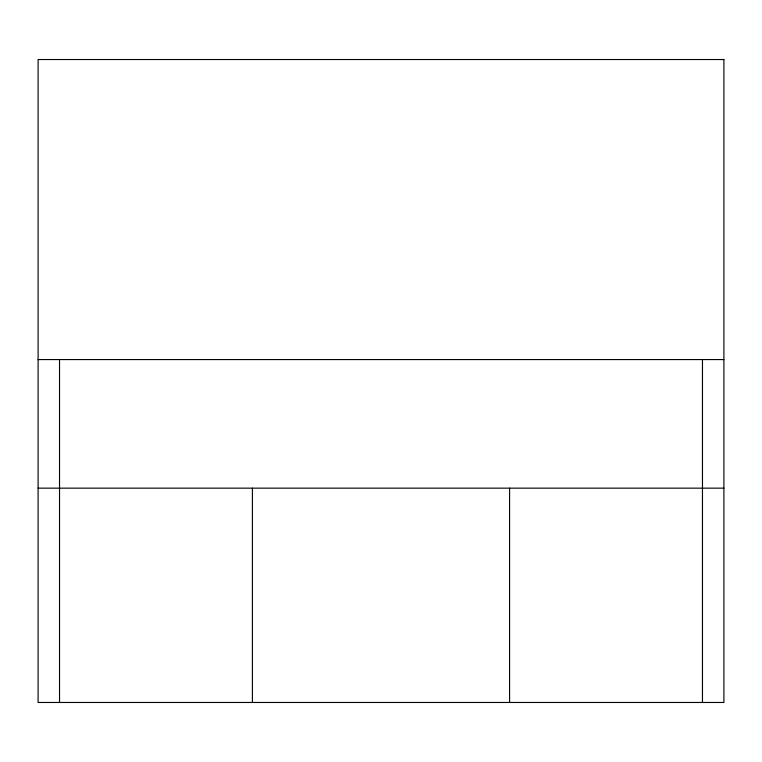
<?xml version="1.0" encoding="UTF-8"?>
<svg xmlns="http://www.w3.org/2000/svg" width="762" height="762" viewBox="0 0 762 762"><rect width="100%" height="100%" fill="white"/><g stroke="black" fill="none" stroke-linecap="round" stroke-linejoin="round"><path stroke-width="1.14" d="M38.1 359.569L723.9 359.569M38.1 488.156L723.9 488.156M702.469 359.569L702.469 702.469M509.588 488.156L509.588 702.469M252.412 488.156L252.412 702.469M59.531 359.569L59.531 702.469M723.9 59.531L38.1 59.531L38.1 702.469L723.9 702.469L723.9 59.531"/></g></svg>
